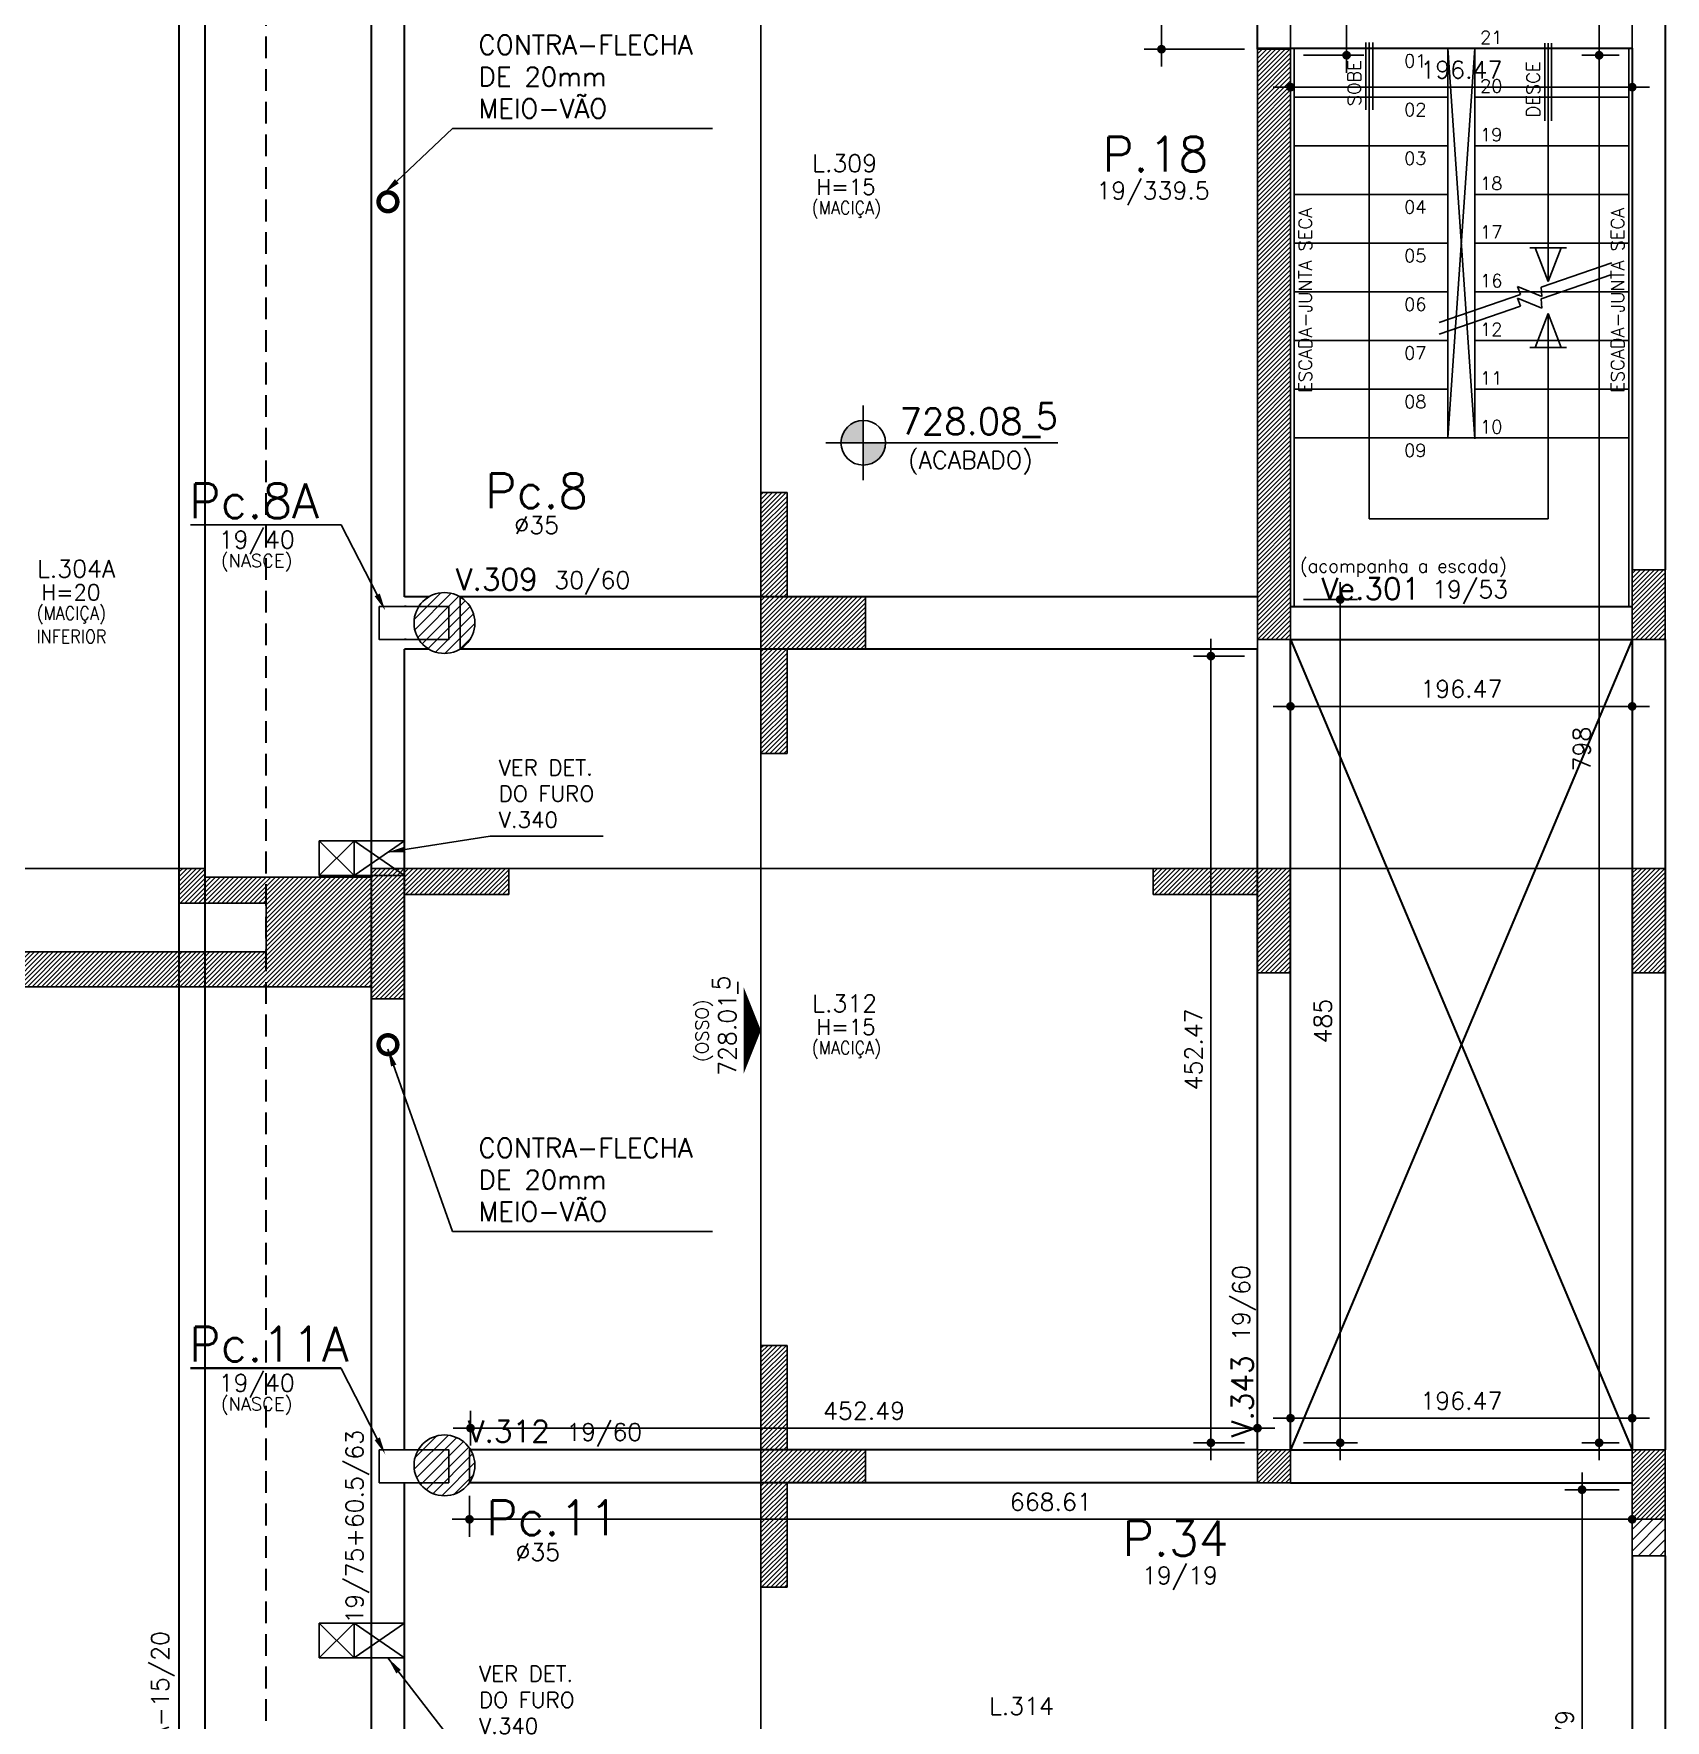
# Model space of a CAD drawing. Header units: inches. Extents: x 0 to 5940, y 0 to 4205.
# Drawn here: x 2979 to 3917, y 1955 to 2925 of the extents above; entities that cross this region are included whole.
import ezdxf
from ezdxf.enums import TextEntityAlignment as Align

# ---------------------------------------------------------------- set-up
doc = ezdxf.new("R2010")
doc.units = ezdxf.units.IN
doc.header["$LTSCALE"] = 50
doc.header["$MEASUREMENT"] = 0
doc.linetypes.add('HIDDEN', pattern=[0.375, 0.25, -0.125])
doc.layers.get('0').update_dxf_attribs({"color": 1})
for name, color, linetype in [('___HIDRAULICA', 30, 'Continuous'), ('CONTRA-FLECHA', 152, 'Continuous'), ('CORTE-FORMA', 1, 'Continuous'), ('COTA', 6, 'Continuous'), ('ESCADA', 8, 'Continuous'), ('FO-HACHURA_PILAR-CONT', 252, 'Continuous'), ('FO-HACHURA_PILAR-MORRE', 252, 'Continuous'), ('FO-TEXTO-LAJES', 152, 'Continuous'), ('FO-TEXTO-VIGAS', 3, 'Continuous'), ('NIVEL', 3, 'Continuous'), ('NIVEL-ARQUITETURA', 3, 'Continuous'), ('P-C', 1, 'Continuous'), ('P-M', 7, 'Continuous'), ('P-N', 5, 'Continuous'), ('SETAS', 8, 'Continuous'), ('TEXTO', 3, 'Continuous')]:
    doc.layers.add(name, color=color, linetype=linetype)
for name, color, linetype, lineweight in [('FO-Textos dos pilares', 3, 'Continuous', 20), ('FO-Vigas', 2, 'Continuous', 30), ('SEM LAJE', 8, 'Continuous', 30)]:
    doc.layers.add(name, color=color, linetype=linetype, lineweight=lineweight)
doc.styles.add('ROMANS', font='romans.shx')
doc.dimstyles.new('COTA_50', dxfattribs={"dimscale": 5, "dimtxt": 2, "dimasz": 1, "dimexe": 2, "dimexo": 1.5, "dimgap": 1, "dimtad": 1, "dimzin": 12, "dimdsep": 46, "dimtxsty": 'ROMANS', "dimblk1": 'COTA', "dimblk2": 'COTA', "dimsah": 1, "dimcen": -4, "dimdle": 1.5, "dimclrd": 6, "dimclre": 6, "dimclrt": 3, "dimadec": 0, "dimazin": 0, "dimtfac": 1, "dimtofl": 0, "dimtmove": 0, "dimatfit": 3, "dimldrblk": 'COTA', "dimfxl": 1, "dimtolj": 1, "dimtzin": 12, "dimarcsym": 0})
doc.dimstyles.new('NOTA', dxfattribs={"dimscale": 5, "dimtxt": 2, "dimasz": 2, "dimexe": 1.5, "dimexo": 2, "dimgap": 1, "dimtad": 1, "dimdec": 1, "dimzin": 12, "dimdsep": 46, "dimtxsty": 'ROMANS', "dimcen": 0.09, "dimclrd": 8, "dimclre": 8, "dimclrt": 3, "dimadec": 0, "dimazin": 0, "dimtfac": 1, "dimtdec": 1, "dimtofl": 0, "dimtmove": 0, "dimatfit": 3, "dimfxl": 1, "dimtolj": 1, "dimtzin": 12, "dimarcsym": 0})
pattern_1 = [(45, (-10708.8234, 9121.8574), (-1.32582521, 1.32582521), [])]
pattern_2 = [(45, (-10920.5438, 9121.8574), (-3.0935922, 3.0935922), [])]

# ---------------------------------------------------------------- blocks, each defined once
blk = doc.blocks.new('COTA')
at = {"layer": 'COTA'}
for p, q in [((0, -2), (0, 2)), ((2, 0), (-2, 0))]:
    blk.add_line(p, q, dxfattribs=at)
at = {"layer": 'COTA', "const_width": 0.5}
blk.add_lwpolyline([(-0.25, 0, 1), (0.25, 0, 1)], format="xyb", close=True, dxfattribs=at)
blk = doc.blocks.new('*D374')
at = {"color": 6, "lineweight": -2, "transparency": 16777216}
for p, q in [((3702.02, 2908.71), (3702.02, 2883.87)), ((3898.49, 2908.71), (3898.49, 2883.87)), ((3707.02, 2893.87), (3893.49, 2893.87))]:
    blk.add_line(p, q, dxfattribs=at)
at = {"layer": 'Defpoints', "color": 0, "transparency": 16777216}
for p in [(3702.02, 2916.21), (3898.49, 2916.21), (3898.49, 2893.87)]:
    blk.add_point(p, dxfattribs=at)
at = {"color": 6, "lineweight": -2, "transparency": 16777216, "xscale": 5, "yscale": 5, "zscale": 5, "rotation": 180}
blk.add_blockref('COTA', (3702.02, 2893.87), dxfattribs=at)
at = {"color": 6, "lineweight": -2, "transparency": 16777216, "xscale": 5, "yscale": 5, "zscale": 5}
blk.add_blockref('COTA', (3898.49, 2893.87), dxfattribs=at)
at = {"color": 3, "transparency": 16777216, "insert": (3800.26, 2903.87), "char_height": 10, "attachment_point": 5, "style": 'ROMANS'}
blk.add_mtext('\\A1;196.47', dxfattribs=at)
blk = doc.blocks.new('*D376')
at = {"color": 6, "lineweight": -2, "transparency": 16777216}
for p, q in [((3702.02, 2568.71), (3702.02, 2527.76)), ((3898.49, 2568.71), (3898.49, 2527.76)), ((3893.49, 2537.76), (3707.02, 2537.76))]:
    blk.add_line(p, q, dxfattribs=at)
at = {"layer": 'Defpoints', "color": 0, "transparency": 16777216}
for p in [(3702.02, 2576.21), (3898.49, 2576.21), (3702.02, 2537.76)]:
    blk.add_point(p, dxfattribs=at)
at = {"color": 6, "lineweight": -2, "transparency": 16777216, "xscale": 5, "yscale": 5, "zscale": 5, "rotation": 180}
blk.add_blockref('COTA', (3702.02, 2537.76), dxfattribs=at)
at = {"color": 6, "lineweight": -2, "transparency": 16777216, "xscale": 5, "yscale": 5, "zscale": 5}
blk.add_blockref('COTA', (3898.49, 2537.76), dxfattribs=at)
at = {"color": 3, "transparency": 16777216, "insert": (3800.26, 2547.76), "char_height": 10, "attachment_point": 5, "style": 'ROMANS'}
blk.add_mtext('\\A1;196.47', dxfattribs=at)
blk = doc.blocks.new('*D381')
at = {"color": 6, "lineweight": -2, "transparency": 16777216}
for p, q in [((3229.89, 2083.71), (3229.89, 2060.19)), ((3898.49, 2083.71), (3898.49, 2060.19)), ((3234.89, 2070.19), (3893.49, 2070.19))]:
    blk.add_line(p, q, dxfattribs=at)
at = {"layer": 'Defpoints', "color": 0, "transparency": 16777216}
for p in [(3229.89, 2091.21), (3898.49, 2091.21), (3898.49, 2070.19)]:
    blk.add_point(p, dxfattribs=at)
at = {"color": 6, "lineweight": -2, "transparency": 16777216, "xscale": 5, "yscale": 5, "zscale": 5, "rotation": 180}
blk.add_blockref('COTA', (3229.89, 2070.19), dxfattribs=at)
at = {"color": 6, "lineweight": -2, "transparency": 16777216, "xscale": 5, "yscale": 5, "zscale": 5}
blk.add_blockref('COTA', (3898.49, 2070.19), dxfattribs=at)
at = {"color": 3, "transparency": 16777216, "insert": (3564.19, 2080.19), "char_height": 10, "attachment_point": 5, "style": 'ROMANS'}
blk.add_mtext('\\A1;668.61', dxfattribs=at)
blk = doc.blocks.new('*D382')
at = {"color": 6, "lineweight": -2, "transparency": 16777216}
for p, q in [((3702.02, 2117.71), (3702.02, 2138.35)), ((3898.49, 2117.71), (3898.49, 2138.35)), ((3893.49, 2128.35), (3707.02, 2128.35))]:
    blk.add_line(p, q, dxfattribs=at)
at = {"layer": 'Defpoints', "color": 0, "transparency": 16777216}
for p in [(3702.02, 2128.35), (3702.02, 2110.21), (3898.49, 2110.21)]:
    blk.add_point(p, dxfattribs=at)
at = {"color": 6, "lineweight": -2, "transparency": 16777216, "xscale": 5, "yscale": 5, "zscale": 5, "rotation": 180}
blk.add_blockref('COTA', (3702.02, 2128.35), dxfattribs=at)
at = {"color": 6, "lineweight": -2, "transparency": 16777216, "xscale": 5, "yscale": 5, "zscale": 5}
blk.add_blockref('COTA', (3898.49, 2128.35), dxfattribs=at)
at = {"color": 3, "transparency": 16777216, "insert": (3800.26, 2138.35), "char_height": 10, "attachment_point": 5, "style": 'ROMANS'}
blk.add_mtext('\\A1;196.47', dxfattribs=at)
blk = doc.blocks.new('*D383')
at = {"color": 6, "lineweight": -2, "transparency": 16777216}
for p, q in [((3230.53, 2117.71), (3230.53, 2132.62)), ((3683.02, 2117.71), (3683.02, 2132.62)), ((3678.02, 2122.62), (3235.53, 2122.62))]:
    blk.add_line(p, q, dxfattribs=at)
at = {"layer": 'Defpoints', "color": 0, "transparency": 16777216}
for p in [(3230.53, 2122.62), (3230.53, 2110.21), (3683.02, 2110.21)]:
    blk.add_point(p, dxfattribs=at)
at = {"color": 6, "lineweight": -2, "transparency": 16777216, "xscale": 5, "yscale": 5, "zscale": 5, "rotation": 180}
blk.add_blockref('COTA', (3230.53, 2122.62), dxfattribs=at)
at = {"color": 6, "lineweight": -2, "transparency": 16777216, "xscale": 5, "yscale": 5, "zscale": 5}
blk.add_blockref('COTA', (3683.02, 2122.62), dxfattribs=at)
at = {"color": 3, "transparency": 16777216, "insert": (3456.78, 2132.62), "char_height": 10, "attachment_point": 5, "style": 'ROMANS'}
blk.add_mtext('\\A1;452.49', dxfattribs=at)
blk = doc.blocks.new('*D461')
at = {"color": 6, "lineweight": -2, "transparency": 16777216}
for p, q in [((3675.52, 3056.71), (3617.82, 3056.71)), ((3627.82, 2920.71), (3627.82, 3051.71)), ((3675.52, 2915.71), (3617.82, 2915.71))]:
    blk.add_line(p, q, dxfattribs=at)
at = {"layer": 'Defpoints', "color": 0, "transparency": 16777216}
for p in [(3627.82, 3056.71), (3683.02, 3056.71), (3683.02, 2915.71)]:
    blk.add_point(p, dxfattribs=at)
at = {"color": 6, "lineweight": -2, "transparency": 16777216, "xscale": 5, "yscale": 5, "zscale": 5}
for p, rotation in [((3627.82, 3056.71), 90), ((3627.82, 2915.71), 270)]:
    blk.add_blockref('COTA', p, dxfattribs=dict(at, rotation=rotation))
at = {"color": 3, "transparency": 16777216, "insert": (3617.82, 2986.21), "char_height": 10, "attachment_point": 5, "rotation": 90, "style": 'ROMANS'}
blk.add_mtext('\\A1;141', dxfattribs=at)
blk = doc.blocks.new('*D463')
at = {"color": 6, "lineweight": -2, "transparency": 16777216}
for p, q in [((3675.52, 2566.67), (3646.23, 2566.67)), ((3656.23, 2119.21), (3656.23, 2561.67)), ((3675.52, 2114.21), (3646.23, 2114.21))]:
    blk.add_line(p, q, dxfattribs=at)
at = {"layer": 'Defpoints', "color": 0, "transparency": 16777216}
for p in [(3656.23, 2566.67), (3683.02, 2566.67), (3683.02, 2114.21)]:
    blk.add_point(p, dxfattribs=at)
at = {"color": 6, "lineweight": -2, "transparency": 16777216, "xscale": 5, "yscale": 5, "zscale": 5}
for p, rotation in [((3656.23, 2566.67), 90), ((3656.23, 2114.21), 270)]:
    blk.add_blockref('COTA', p, dxfattribs=dict(at, rotation=rotation))
at = {"color": 3, "transparency": 16777216, "insert": (3646.23, 2340.44), "char_height": 10, "attachment_point": 5, "rotation": 90, "style": 'ROMANS'}
blk.add_mtext('\\A1;452.47', dxfattribs=at)
blk = doc.blocks.new('*D464')
at = {"color": 6, "lineweight": -2, "transparency": 16777216}
for p, q in [((3709.52, 2599.21), (3740.6, 2599.21)), ((3730.6, 2119.21), (3730.6, 2594.21)), ((3709.52, 2114.21), (3740.6, 2114.21))]:
    blk.add_line(p, q, dxfattribs=at)
at = {"layer": 'Defpoints', "color": 0, "transparency": 16777216}
for p in [(3702.02, 2599.21), (3730.6, 2599.21), (3702.02, 2114.21)]:
    blk.add_point(p, dxfattribs=at)
at = {"color": 6, "lineweight": -2, "transparency": 16777216, "xscale": 5, "yscale": 5, "zscale": 5}
for p, rotation in [((3730.6, 2599.21), 90), ((3730.6, 2114.21), 270)]:
    blk.add_blockref('COTA', p, dxfattribs=dict(at, rotation=rotation))
at = {"color": 3, "transparency": 16777216, "insert": (3720.6, 2356.71), "char_height": 10, "attachment_point": 5, "rotation": 90, "style": 'ROMANS'}
blk.add_mtext('\\A1;485', dxfattribs=at)
blk = doc.blocks.new('*D465')
at = {"color": 6, "lineweight": -2, "transparency": 16777216}
for p, q in [((3709.52, 3047.21), (3744.25, 3047.21)), ((3734.25, 2917.21), (3734.25, 3042.21)), ((3709.52, 2912.21), (3744.25, 2912.21))]:
    blk.add_line(p, q, dxfattribs=at)
at = {"layer": 'Defpoints', "color": 0, "transparency": 16777216}
for p in [(3702.02, 3047.21), (3734.25, 3047.21), (3702.02, 2912.21)]:
    blk.add_point(p, dxfattribs=at)
at = {"color": 6, "lineweight": -2, "transparency": 16777216, "xscale": 5, "yscale": 5, "zscale": 5}
for p, rotation in [((3734.25, 3047.21), 90), ((3734.25, 2912.21), 270)]:
    blk.add_blockref('COTA', p, dxfattribs=dict(at, rotation=rotation))
at = {"color": 3, "transparency": 16777216, "insert": (3724.25, 2979.71), "char_height": 10, "attachment_point": 5, "rotation": 90, "style": 'ROMANS'}
blk.add_mtext('\\A1;135', dxfattribs=at)
blk = doc.blocks.new('*D472')
at = {"color": 6, "lineweight": -2, "transparency": 16777216}
for p, q in [((3890.99, 3047.21), (3869.47, 3047.21)), ((3879.47, 3042.21), (3879.47, 2917.21)), ((3890.99, 2912.21), (3869.47, 2912.21))]:
    blk.add_line(p, q, dxfattribs=at)
at = {"layer": 'Defpoints', "color": 0, "transparency": 16777216}
for p in [(3898.49, 3047.21), (3879.47, 2912.21), (3898.49, 2912.21)]:
    blk.add_point(p, dxfattribs=at)
at = {"color": 6, "lineweight": -2, "transparency": 16777216, "xscale": 5, "yscale": 5, "zscale": 5}
for p, rotation in [((3879.47, 3047.21), 90), ((3879.47, 2912.21), 270)]:
    blk.add_blockref('COTA', p, dxfattribs=dict(at, rotation=rotation))
at = {"color": 3, "transparency": 16777216, "insert": (3869.47, 2979.71), "char_height": 10, "attachment_point": 5, "rotation": 90, "style": 'ROMANS'}
blk.add_mtext('\\A1;135', dxfattribs=at)
blk = doc.blocks.new('*D473')
at = {"color": 6, "lineweight": -2, "transparency": 16777216}
for p, q in [((3890.99, 2912.21), (3869.47, 2912.21)), ((3879.47, 2907.21), (3879.47, 2119.21)), ((3890.99, 2114.21), (3869.47, 2114.21))]:
    blk.add_line(p, q, dxfattribs=at)
at = {"layer": 'Defpoints', "color": 0, "transparency": 16777216}
for p in [(3898.49, 2912.21), (3879.47, 2114.21), (3898.49, 2114.21)]:
    blk.add_point(p, dxfattribs=at)
at = {"color": 6, "lineweight": -2, "transparency": 16777216, "xscale": 5, "yscale": 5, "zscale": 5}
for p, rotation in [((3879.47, 2912.21), 90), ((3879.47, 2114.21), 270)]:
    blk.add_blockref('COTA', p, dxfattribs=dict(at, rotation=rotation))
at = {"color": 3, "transparency": 16777216, "insert": (3869.47, 2513.21), "char_height": 10, "attachment_point": 5, "rotation": 90, "style": 'ROMANS'}
blk.add_mtext('\\A1;798', dxfattribs=at)
blk = doc.blocks.new('*D474')
at = {"color": 6, "lineweight": -2, "transparency": 16777216}
for p, q in [((3890.99, 2087.21), (3859.65, 2087.21)), ((3869.65, 2082.21), (3869.65, 1813.21)), ((3890.99, 1808.21), (3859.65, 1808.21))]:
    blk.add_line(p, q, dxfattribs=at)
at = {"layer": 'Defpoints', "color": 0, "transparency": 16777216}
for p in [(3898.49, 2087.21), (3869.65, 1808.21), (3898.49, 1808.21)]:
    blk.add_point(p, dxfattribs=at)
at = {"color": 6, "lineweight": -2, "transparency": 16777216, "xscale": 5, "yscale": 5, "zscale": 5}
for p, rotation in [((3869.65, 2087.21), 90), ((3869.65, 1808.21), 270)]:
    blk.add_blockref('COTA', p, dxfattribs=dict(at, rotation=rotation))
at = {"color": 3, "transparency": 16777216, "insert": (3859.65, 1947.71), "char_height": 10, "attachment_point": 5, "rotation": 90, "style": 'ROMANS'}
blk.add_mtext('\\A1;279', dxfattribs=at)

msp = doc.modelspace()

# ---------------------------------------------------------------- hatches: boundary and pattern name
at = {"layer": 'CORTE-FORMA'}
h = msp.add_hatch(dxfattribs=at)
h.set_pattern_fill('ANSI31', color=70, scale=15)
h.set_pattern_definition(pattern_1)
h.paths.add_polyline_path([(3412.533, 2570.672), (3412.533, 2510.672), (3397.533, 2510.672), (3397.533, 2660.672), (3412.533, 2660.672), (3412.533, 2600.672), (3457.533, 2600.672), (3457.533, 2570.672)])
h = msp.add_hatch(dxfattribs=at)
h.set_pattern_fill('ANSI31', color=70, scale=15)
h.paths.add_polyline_path([(3173.524, 2369.516), (3173.524, 2376.516), (2935.025, 2376.516), (2935.025, 2396.516), (3113.024, 2396.516), (3113.024, 2424.516), (3100.024, 2424.516), (3063.024, 2424.516), (3063.024, 2444.516), (3078.024, 2444.516), (3078.024, 2439.516), (3083.024, 2439.516), (3173.524, 2439.516), (3173.524, 2444.516), (3252.524, 2444.516), (3252.524, 2429.516), (3192.524, 2429.516), (3192.524, 2369.516)])
h = msp.add_hatch(dxfattribs=at)
h.set_pattern_fill('ANSI31', color=70, scale=15)
h.set_pattern_definition(pattern_1)
h.paths.add_polyline_path([(3702.024, 2384.516), (3702.024, 2444.516), (3623.024, 2444.516), (3623.024, 2429.516), (3683.024, 2429.516), (3683.024, 2384.516)])
h = msp.add_hatch(dxfattribs=at)
h.set_pattern_fill('ANSI31', color=70, scale=15)
h.set_pattern_definition(pattern_1)
h.paths.add_polyline_path([(3917.491, 2444.516), (3917.491, 2384.516), (3898.491, 2384.516), (3898.491, 2444.516)])
h = msp.add_hatch(dxfattribs=at)
h.set_pattern_fill('ANSI31', color=70, scale=15)
h.set_pattern_definition(pattern_1)
h.paths.add_polyline_path([(3412.533, 2091.207), (3457.533, 2091.207), (3457.533, 2110.207), (3412.533, 2110.207), (3412.533, 2170.207), (3397.533, 2170.207), (3397.533, 2031.207), (3412.533, 2031.207)])
at = {"layer": 'FO-HACHURA_PILAR-CONT'}
h = msp.add_hatch(dxfattribs=at)
h.set_pattern_fill('ANSI31', color=256, scale=15)
h.set_pattern_definition(pattern_1)
h.paths.add_polyline_path([(3702.024, 2915.707), (3692.524, 2915.707), (3683.024, 2915.707), (3683.024, 2745.957), (3683.024, 2576.207), (3692.524, 2576.207), (3702.024, 2576.207), (3702.024, 2745.957)])
h = msp.add_hatch(dxfattribs=at)
h.set_pattern_fill('ANSI31', color=256, scale=15)
h.set_pattern_definition(pattern_1)
h.paths.add_polyline_path([(3917.491, 2616.207), (3907.991, 2616.207), (3898.491, 2616.207), (3898.491, 2596.207), (3898.491, 2576.207), (3907.991, 2576.207), (3917.491, 2576.207), (3917.491, 2596.207)])
h = msp.add_hatch(dxfattribs=at)
h.set_pattern_fill('ANSI31', color=256, scale=15)
h.set_pattern_definition(pattern_1)
h.paths.add_polyline_path([(3702.024, 2091.207), (3702.024, 2110.207), (3683.024, 2110.207), (3683.024, 2091.207)])
h = msp.add_hatch(dxfattribs=at)
h.set_pattern_fill('ANSI31', color=256, scale=15)
h.set_pattern_definition(pattern_1)
h.paths.add_polyline_path([(3917.491, 2070.207), (3917.491, 2110.207), (3898.491, 2110.207), (3898.491, 2070.207)])
at = {"layer": 'FO-HACHURA_PILAR-MORRE'}
h = msp.add_hatch(dxfattribs=at)
h.set_pattern_fill('ANSI31', color=256, scale=35)
h.set_pattern_definition(pattern_2)
edge = h.paths.add_edge_path()
edge.add_ellipse((3215.524, 2585.707), major_axis=(17.5, 0), ratio=1, start_angle=0, end_angle=360)
h = msp.add_hatch(dxfattribs=at)
h.set_pattern_fill('ANSI31', color=256, scale=35)
h.set_pattern_definition(pattern_2)
edge = h.paths.add_edge_path()
edge.add_ellipse((3215.524, 2101.207), major_axis=(17.5, 0), ratio=1, start_angle=0, end_angle=360)
h = msp.add_hatch(dxfattribs=at)
h.set_pattern_fill('ANSI31', color=256, scale=35)
h.set_pattern_definition([(45, (-10928.0438, 9121.8574), (-3.0935922, 3.0935922), [])])
h.paths.add_polyline_path([(3917.491, 2049.207), (3917.491, 2070.207), (3898.491, 2070.207), (3898.491, 2049.207)])
at = {"layer": 'NIVEL-ARQUITETURA'}
h = msp.add_hatch(color=1, dxfattribs=at)
h.paths.add_polyline_path([(3468.188, 2684.418), (3469.164, 2689.326), (3456.339, 2689.326), (3456.339, 2680.397), (3461.659, 2677.752), (3465.408, 2680.258)])
h.paths.add_polyline_path([(3456.339, 2680.397), (3456.339, 2676.501), (3461.247, 2677.477), (3461.659, 2677.752)])
h.paths.add_polyline_path([(3456.339, 2702.151), (3451.431, 2701.175), (3447.27, 2698.395), (3444.49, 2694.234), (3443.514, 2689.326), (3456.339, 2689.326)])

# ---------------------------------------------------------------- linework, layer by layer
for points in [[(3683.024, 2916.207), (3702.024, 2916.207), (3702.024, 3047.207), (3683.024, 3047.207)], [(3702.024, 2916.207), (3898.491, 2916.207), (3898.491, 2935.207), (3702.024, 2935.207)], [(3224.48, 2570.672), (3683.024, 2570.672), (3683.024, 2600.672), (3224.48, 2600.672)], [(3702.024, 2576.207), (3898.491, 2576.207), (3898.491, 2595.207), (3702.024, 2595.207)], [(3683.024, 2576.207), (3702.024, 2576.207), (3702.024, 2110.207), (3683.024, 2110.207)], [(3229.886, 2091.207), (3898.491, 2091.207), (3898.491, 2110.207), (3229.886, 2110.207)]]:
    msp.add_lwpolyline(points, close=True)
at = {"layer": '___HIDRAULICA'}
for p, q in [((3143.524, 2440.457), (3143.524, 2460.457)), ((3143.524, 2460.457), (3163.524, 2460.457)), ((3163.524, 2460.457), (3163.524, 2440.457)), ((3163.524, 2460.457), (3163.524, 2440.457)), ((3163.524, 2460.457), (3192.524, 2460.457)), ((3163.524, 2440.457), (3163.524, 2460.457)), ((3192.524, 2440.457), (3192.524, 2460.457)), ((3192.524, 2440.457), (3192.524, 2460.457)), ((3192.524, 2460.457), (3192.524, 2440.457)), ((3192.524, 2460.457), (3192.524, 2460.457)), ((3163.524, 2440.457), (3143.524, 2440.457)), ((3192.524, 2440.457), (3163.524, 2440.457)), ((3192.524, 2440.457), (3192.524, 2440.457)), ((3143.524, 2010.457), (3163.524, 2010.457)), ((3143.524, 1990.457), (3143.524, 2010.457)), ((3163.524, 2010.457), (3163.524, 1990.457)), ((3163.524, 2010.457), (3192.524, 2010.457)), ((3163.524, 1990.457), (3163.524, 2010.457)), ((3192.524, 1990.457), (3192.524, 2010.457)), ((3192.524, 1990.457), (3192.524, 2010.457)), ((3192.524, 2010.457), (3192.524, 1990.457)), ((3192.524, 2010.457), (3192.524, 2010.457)), ((3163.524, 1990.457), (3143.524, 1990.457)), ((3192.524, 1990.457), (3163.524, 1990.457)), ((3192.524, 1990.457), (3192.524, 1990.457))]:
    msp.add_line(p, q, dxfattribs=at)
at = {"layer": '___HIDRAULICA', "color": 252}
for p, q in [((3143.524, 2460.457), (3163.524, 2440.457)), ((3163.524, 2460.457), (3143.524, 2440.457)), ((3163.524, 2460.457), (3192.524, 2440.457)), ((3192.524, 2460.457), (3163.524, 2440.457)), ((3143.524, 2010.457), (3163.524, 1990.457)), ((3163.524, 2010.457), (3143.524, 1990.457)), ((3163.524, 2010.457), (3192.524, 1990.457)), ((3192.524, 2010.457), (3163.524, 1990.457))]:
    msp.add_line(p, q, dxfattribs=at)
at = {"layer": 'CONTRA-FLECHA', "linetype": 'Continuous', "const_width": 2.56}
for points in [[(3179.206, 2824.121, 1), (3186.843, 2831.758, 1)], [(3179.206, 2339.371, 1), (3186.843, 2347.008, 1)]]:
    msp.add_lwpolyline(points, format="xyb", close=True, dxfattribs=at)
at = {"layer": 'CORTE-FORMA', "color": 8}
for p, q in [((3397.533, 3000.707), (3397.533, 2660.672)), ((3397.533, 2510.672), (3397.533, 2170.207)), ((2397.491, 2444.516), (3076.024, 2444.516)), ((3252.524, 2444.516), (3623.024, 2444.516)), ((3702.024, 2444.516), (3898.491, 2444.516)), ((3397.533, 2031.207), (3397.533, 1864.207))]:
    msp.add_line(p, q, dxfattribs=at)
at = {"layer": 'CORTE-FORMA', "color": 70}
for p, q in [((3412.533, 2660.672), (3397.533, 2660.672)), ((3412.533, 2510.672), (3397.533, 2510.672)), ((3252.524, 2429.516), (3252.524, 2444.516)), ((3623.024, 2429.516), (3623.024, 2444.516)), ((3412.533, 2170.207), (3397.533, 2170.207)), ((3412.533, 2031.207), (3397.533, 2031.207))]:
    msp.add_line(p, q, dxfattribs=at)
at = {"layer": 'CORTE-FORMA'}
for p, q in [((3397.533, 2660.672), (3397.533, 2510.672)), ((3412.533, 2660.672), (3412.533, 2600.672)), ((3412.533, 2600.672), (3457.533, 2600.672)), ((3457.533, 2600.672), (3457.533, 2570.672)), ((3412.533, 2570.672), (3412.533, 2510.672)), ((3457.533, 2570.672), (3412.533, 2570.672)), ((3063.024, 2444.516), (3063.024, 2424.516)), ((3078.024, 2444.516), (3063.024, 2444.516)), ((3078.024, 2439.516), (3078.024, 2444.516)), ((3252.524, 2444.516), (3173.524, 2444.516)), ((3173.524, 2444.516), (3173.524, 2439.516)), ((3623.024, 2444.516), (3702.024, 2444.516)), ((3702.024, 2384.516), (3702.024, 2444.516)), ((3898.491, 2444.516), (3917.491, 2444.516)), ((3898.491, 2444.516), (3898.491, 2384.516)), ((3917.491, 2444.516), (3917.491, 2384.516)), ((3173.524, 2439.516), (3078.024, 2439.516)), ((3252.524, 2429.516), (3192.524, 2429.516)), ((3192.524, 2429.516), (3192.524, 2369.516)), ((3623.024, 2429.516), (3683.024, 2429.516)), ((3683.024, 2384.516), (3683.024, 2429.516)), ((3113.024, 2424.516), (3063.024, 2424.516)), ((3113.024, 2424.516), (3113.024, 2396.516)), ((2935.025, 2396.516), (3113.024, 2396.516)), ((2935.025, 2376.516), (3173.524, 2376.516)), ((3173.524, 2376.516), (3173.524, 2369.516)), ((3683.024, 2384.516), (3702.024, 2384.516)), ((3898.491, 2384.516), (3917.491, 2384.516)), ((3192.524, 2369.516), (3173.524, 2369.516)), ((3397.533, 2170.207), (3397.533, 2031.207)), ((3412.533, 2170.207), (3412.533, 2110.207)), ((3412.533, 2110.207), (3457.533, 2110.207)), ((3457.533, 2110.207), (3457.533, 2091.207)), ((3412.533, 2091.207), (3412.533, 2031.207)), ((3412.533, 2091.207), (3457.533, 2091.207))]:
    msp.add_line(p, q, dxfattribs=at)
at = {"layer": 'COTA', "color": 8}
for p, q in [((3069.505, 2642.197), (3156.183, 2642.197)), ((3176.891, 2601.859), (3156.183, 2642.197)), ((3069.505, 2157.232), (3156.183, 2157.232)), ((3069.505, 2156.865), (3156.183, 2156.865)), ((3176.891, 2116.526), (3156.183, 2156.865))]:
    msp.add_line(p, q, dxfattribs=at)
for points in [[(3175.408, 2601.098), (3181.458, 2592.962), (3178.374, 2602.62)], [(3175.408, 2115.765), (3181.458, 2107.63), (3178.374, 2117.288)]]:
    msp.add_solid(points, dxfattribs=at)
at = {"layer": 'ESCADA'}
for p, q in [((3704.024, 2595.207), (3704.024, 2916.207)), ((3792.508, 2916.207), (3792.508, 2692.207)), ((3808.024, 2916.207), (3792.508, 2692.207)), ((3792.508, 2916.207), (3808.024, 2691.707)), ((3808.024, 2916.207), (3808.024, 2691.707)), ((3896.491, 2916.207), (3896.491, 2595.207)), ((3704.024, 2888.207), (3792.524, 2888.207)), ((3808.024, 2888.207), (3896.491, 2888.207)), ((3704.024, 2860.207), (3792.524, 2860.207)), ((3808.024, 2860.207), (3896.491, 2860.207)), ((3704.024, 2832.207), (3792.524, 2832.207)), ((3808.024, 2832.207), (3896.491, 2832.207)), ((3704.024, 2804.207), (3792.524, 2804.207)), ((3808.024, 2804.207), (3896.491, 2804.207)), ((3846.221, 2778.757), (3886.834, 2792.774)), ((3846.221, 2772.062), (3886.834, 2786.079)), ((3704.024, 2776.207), (3792.524, 2776.207)), ((3787.432, 2758.468), (3834.326, 2774.652)), ((3808.024, 2776.207), (3896.491, 2776.207)), ((3834.326, 2774.652), (3832.524, 2779.153)), ((3832.524, 2779.153), (3846.545, 2773.385)), ((3846.545, 2773.385), (3846.221, 2778.757)), ((3787.432, 2751.773), (3834.326, 2767.957)), ((3834.326, 2767.957), (3832.524, 2772.458)), ((3832.524, 2772.458), (3846.545, 2766.69)), ((3846.545, 2766.69), (3846.221, 2772.062)), ((3704.024, 2748.207), (3792.524, 2748.207)), ((3808.024, 2748.207), (3896.491, 2748.207)), ((3704.024, 2720.207), (3792.524, 2720.207)), ((3808.024, 2720.207), (3896.491, 2720.207)), ((3704.024, 2692.207), (3896.491, 2692.207))]:
    msp.add_line(p, q, dxfattribs=at)
at = {"layer": 'FO-Vigas'}
for p, q in [((3173.524, 1804.207), (3173.524, 3745.189)), ((3063.024, 1816.207), (3063.024, 3741.94)), ((3078.024, 1843.172), (3078.024, 3742.166)), ((3192.524, 2600.672), (3192.524, 3060.707)), ((3683.024, 2915.707), (3683.024, 3047.207)), ((3917.491, 3047.207), (3917.491, 2616.207)), ((3702.024, 2916.207), (3898.491, 2916.207)), ((3702.024, 2915.707), (3702.024, 2916.207)), ((3898.491, 2916.207), (3898.491, 2616.207)), ((3206.453, 2600.672), (3192.524, 2600.672)), ((3683.024, 2600.672), (3224.596, 2600.672)), ((3193.44, 2595.172), (3192.524, 2595.172)), ((3702.024, 2595.207), (3898.491, 2595.207)), ((3193.446, 2576.172), (3192.524, 2576.172)), ((3192.524, 2110.207), (3192.524, 2570.672)), ((3206.568, 2570.672), (3192.524, 2570.672)), ((3683.024, 2570.672), (3224.48, 2570.672)), ((3683.024, 2110.207), (3683.024, 2570.672)), ((3702.024, 2110.207), (3702.024, 2576.207)), ((3702.024, 2576.207), (3898.491, 2576.207)), ((3898.491, 2576.207), (3898.491, 2110.207)), ((3917.491, 2576.207), (3917.491, 2110.207)), ((3683.024, 2110.207), (3230.533, 2110.207)), ((3702.024, 2110.207), (3898.491, 2110.207)), ((3192.524, 1804.207), (3192.524, 2091.207)), ((3683.024, 2091.207), (3229.886, 2091.207)), ((3702.024, 2091.207), (3898.491, 2091.207)), ((3898.491, 2049.207), (3898.491, 1804.207)), ((3917.491, 2049.207), (3917.491, 1804.207))]:
    msp.add_line(p, q, dxfattribs=at)
at = {"layer": 'FO-Vigas', "linetype": 'HIDDEN'}
msp.add_line((3113.024, 1804.207), (3113.024, 3742.505), dxfattribs=at)
at = {"layer": 'NIVEL', "color": 1}
msp.add_lwpolyline([(3397.533, 2351.373, 0, 50, 0), (3387.533, 2351.373, 50, 50, 0)], format="xyseb", dxfattribs=at)
at = {"layer": 'NIVEL-ARQUITETURA', "color": 1}
for p, q in [((3456.339, 2710.869), (3456.339, 2667.784)), ((3434.797, 2689.326), (3568.212, 2689.326))]:
    msp.add_line(p, q, dxfattribs=at)
msp.add_circle((3456.339, 2689.326), 12.825, dxfattribs=at)
at = {"layer": 'P-C'}
for p, q in [((3702.024, 2110.207), (3683.024, 2110.207)), ((3683.024, 2110.207), (3683.024, 2091.207)), ((3702.024, 2110.207), (3702.024, 2110.207)), ((3702.024, 2091.207), (3702.024, 2110.207)), ((3917.491, 2110.207), (3898.491, 2110.207)), ((3898.491, 2110.207), (3898.491, 2070.207)), ((3917.491, 2110.207), (3917.491, 2110.207)), ((3917.491, 2070.207), (3917.491, 2110.207)), ((3702.024, 2091.207), (3683.024, 2091.207)), ((3917.491, 2070.207), (3898.491, 2070.207))]:
    msp.add_line(p, q, dxfattribs=at)
for points in [[(3702.024, 2915.707), (3692.524, 2915.707), (3683.024, 2915.707), (3683.024, 2745.957), (3683.024, 2576.207), (3692.524, 2576.207), (3702.024, 2576.207), (3702.024, 2745.957), (3702.024, 2915.707)], [(3917.491, 2616.207), (3907.991, 2616.207), (3898.491, 2616.207), (3898.491, 2596.207), (3898.491, 2576.207), (3907.991, 2576.207), (3917.491, 2576.207), (3917.491, 2596.207), (3917.491, 2616.207)]]:
    msp.add_lwpolyline(points, close=True, dxfattribs=at)
at = {"layer": 'P-M'}
for p, q in [((3898.491, 2070.207), (3898.491, 2049.207)), ((3917.491, 2049.207), (3917.491, 2070.207)), ((3898.491, 2049.207), (3917.491, 2049.207))]:
    msp.add_line(p, q, dxfattribs=at)
for centre in [(3215.524, 2585.707), (3215.524, 2101.207)]:
    msp.add_circle(centre, 17.5, dxfattribs=at)
at = {"layer": 'P-N'}
for points in [[(3178.024, 2595.172), (3178.024, 2585.672), (3178.024, 2576.172), (3198.024, 2576.172), (3218.024, 2576.172), (3218.024, 2585.672), (3218.024, 2595.172), (3198.024, 2595.172), (3178.024, 2595.172)], [(3178.024, 2110.207), (3178.024, 2100.707), (3178.024, 2091.207), (3198.024, 2091.207), (3218.024, 2091.207), (3218.024, 2100.707), (3218.024, 2110.207), (3198.024, 2110.207), (3178.024, 2110.207)]]:
    msp.add_lwpolyline(points, close=True, dxfattribs=at)
at = {"layer": 'SEM LAJE'}
for p, q in [((3898.491, 2576.207), (3702.024, 2110.207)), ((3702.024, 2576.207), (3898.491, 2110.207))]:
    msp.add_line(p, q, dxfattribs=at)
at = {"layer": 'TEXTO', "color": 8}
for p, q in [((3745.266, 2919.641), (3745.266, 2880.82)), ((3747.266, 2645.678), (3747.266, 2919.641)), ((3749.266, 2919.641), (3749.266, 2880.82)), ((3848.156, 2919.158), (3848.156, 2874.477)), ((3850.156, 2919.158), (3850.156, 2782.037)), ((3852.156, 2919.158), (3852.156, 2874.477)), ((3860.656, 2801.551), (3839.656, 2801.551)), ((3850.156, 2782.037), (3842.656, 2801.551)), ((3857.656, 2801.551), (3850.156, 2782.037)), ((3850.156, 2763.703), (3842.656, 2744.189)), ((3850.156, 2763.703), (3850.156, 2645.678)), ((3857.656, 2744.189), (3850.156, 2763.703)), ((3860.656, 2744.189), (3839.656, 2744.189)), ((3850.156, 2645.678), (3747.266, 2645.678))]:
    msp.add_line(p, q, dxfattribs=at)

# ---------------------------------------------------------------- texts
at = {"color": 3, "char_height": 9, "attachment_point": 4, "style": 'ROMANS'}
for insert in [(3246.798, 2487.504), (3235.511, 1966.367)]:
    msp.add_mtext('{\\C4;VER DET. \\PDO FURO\\PV.340}', dxfattribs=dict(at, insert=insert))
at = {"layer": 'CONTRA-FLECHA', "char_height": 11, "attachment_point": 4, "style": 'ROMANS'}
for insert in [(3235.109, 2899.916), (3235.109, 2265.535)]:
    msp.add_mtext('{\\Fromans.shx;CONTRA-FLECHA\\PDE 20mm\\PMEIO-VÃO}', dxfattribs=dict(at, insert=insert))
at = {"layer": 'FO-TEXTO-LAJES', "style": 'ROMANS'}
for s, p in [('L.309', (3427.029, 2845.093)), ('L.304A', (2981.305, 2611.91)), ('L.312', (3427.029, 2361.923)), ('L.314', (3528.723, 1957.79))]:
    msp.add_text(s, height=10, dxfattribs=at).set_placement(p)
at = {"layer": 'FO-TEXTO-LAJES', "color": 3, "style": 'ROMANS'}
for s, p in [('H=15', (3429.456, 2832.012)), ('H=20', (2983.732, 2598.829)), ('H=15', (3429.456, 2348.842))]:
    msp.add_text(s, height=9, dxfattribs=at).set_placement(p)
at = {"layer": 'FO-TEXTO-LAJES', "color": 4, "style": 'ROMANS', "width": 0.9}
for s, p in [('(MACIÇA)', (3426.71, 2820.794)), ('(MACIÇA)', (2980.987, 2587.611)), ('INFERIOR', (2980.987, 2574.192)), ('(MACIÇA)', (3426.71, 2337.624))]:
    msp.add_text(s, height=7.5, dxfattribs=at).set_placement(p)
at = {"layer": 'FO-TEXTO-VIGAS', "color": 1, "style": 'ROMANS'}
for s, p in [('V.309', (3222.049, 2604.55)), ('Ve.301', (3719.863, 2599.224)), ('V.312', (3228.919, 2114.553))]:
    msp.add_text(s, height=12.5, dxfattribs=at).set_placement(p)
at = {"layer": 'FO-TEXTO-VIGAS', "style": 'ROMANS'}
for s, p in [('30/60', (3278.657, 2605.37)), ('19/53', (3783.457, 2600.045)), ('19/60', (3285.526, 2115.373))]:
    msp.add_text(s, height=10, dxfattribs=at).set_placement(p)
for s, p in [('19/60', (3678.661, 2172.768)), ('19/75+60.5/63', (3168.819, 2010.198)), ('ABA-15/20', (3057.049, 1926.654))]:
    msp.add_text(s, height=10, rotation=90, dxfattribs=at).set_placement(p)
at = {"layer": 'FO-TEXTO-VIGAS', "color": 1, "style": 'ROMANS'}
msp.add_text('V.343', height=12.5, rotation=90, dxfattribs=at).set_placement((3680.493, 2117.383))
at = {"layer": 'FO-Textos dos pilares', "color": 1, "style": 'ROMANS'}
for s, p in [('P.18', (3593.841, 2845.364)), ('Pc.8', (3238.99, 2651.678)), ('Pc.8A', (3068.818, 2645.935)), ('Pc.11A', (3068.818, 2160.969)), ('Pc.11', (3239.618, 2061.02)), ('P.34', (3605.488, 2049.254))]:
    msp.add_text(s, height=20, dxfattribs=at).set_placement(p)
at = {"layer": 'FO-Textos dos pilares', "color": 3, "style": 'ROMANS'}
for s, p in [('19/339.5', (3590.406, 2829.422)), ('19/40', (3085.75, 2628.637)), ('%%C35', (3255.711, 2636.986)), ('19/40', (3085.75, 2143.671)), ('%%C35', (3256.339, 2046.328)), ('19/19', (3616.575, 2032.959))]:
    msp.add_text(s, height=10, dxfattribs=at).set_placement(p)
at = {"layer": 'FO-Textos dos pilares', "color": 4, "style": 'ROMANS'}
for p in [(3086.901, 2617.776), (3086.901, 2132.811)]:
    msp.add_text('(NASCE)', height=7.5, dxfattribs=at).set_placement(p)
at = {"layer": 'NIVEL', "color": 3, "style": 'ROMANS'}
for s, p in [('5', (3379.639, 2378.667)), ('728.01_', (3383.18, 2352.261))]:
    msp.add_text(s, height=10, rotation=90, dxfattribs=at).set_placement(p, align=Align.CENTER)
at = {"layer": 'NIVEL', "color": 4, "style": 'ROMANS'}
msp.add_text('(OSSO)', height=7.5, rotation=90, dxfattribs=at).set_placement((3367.376, 2351.269), align=Align.CENTER)
at = {"layer": 'NIVEL-ARQUITETURA', "color": 1, "style": 'ROMANS'}
for s, p in [('728.08_', (3477.194, 2694.185)), ('5', (3555.449, 2697.205))]:
    msp.add_text(s, height=15, dxfattribs=at).set_placement(p)
at = {"layer": 'NIVEL-ARQUITETURA', "color": 3, "style": 'ROMANS'}
msp.add_text('(ACABADO)', height=10, dxfattribs=at).set_placement((3517.953, 2674.448), align=Align.CENTER)
at = {"layer": 'TEXTO', "color": 4, "style": 'ROMANS'}
for s, p in [('21', (3811.003, 2918.714)), ('01', (3767.332, 2905.233)), ('20', (3811.003, 2890.773)), ('02', (3767.332, 2877.233)), ('19', (3811.003, 2862.773)), ('03', (3767.332, 2849.233)), ('18', (3811.003, 2834.773)), ('04', (3767.332, 2821.233)), ('17', (3811.003, 2806.773)), ('05', (3767.332, 2793.233)), ('16', (3811.003, 2778.773)), ('06', (3767.332, 2765.233)), ('12', (3811.003, 2750.773)), ('07', (3767.332, 2737.233)), ('11', (3811.003, 2722.773)), ('08', (3767.332, 2709.233)), ('10', (3811.003, 2694.773)), ('09', (3767.332, 2681.233)), ('(acompanha a escada)', (3707.35, 2614.776))]:
    msp.add_text(s, height=7.5, dxfattribs=at).set_placement(p)
for s, p in [('SOBE', (3742.392, 2883.034)), ('DESCE', (3845.281, 2876.549)), ('ESCADA-JUNTA SECA', (3714.222, 2718.169)), ('ESCADA-JUNTA SECA', (3893.811, 2718.169))]:
    msp.add_text(s, height=7.5, rotation=90, dxfattribs=at).set_placement(p)

# ---------------------------------------------------------------- dimensions: what is measured, and where the dimension line sits
for base, p1, p2, picture, middle in [((3627.821, 3056.707), (3683.024, 2915.707), (3683.024, 3056.707), '*D461', (3617.821, 2986.207)), ((3734.248, 3047.207), (3702.024, 2912.207), (3702.024, 3047.207), '*D465', (3724.248, 2979.707)), ((3879.467, 2912.207), (3898.491, 3047.207), (3898.491, 2912.207), '*D472', (3869.467, 2979.707)), ((3730.603, 2599.207), (3702.024, 2114.207), (3702.024, 2599.207), '*D464', (3720.603, 2356.707)), ((3656.2277, 2566.6723), (3683.0244, 2114.2069), (3683.0244, 2566.6723), '*D463', (3646.2277, 2340.4396)), ((3869.655, 1808.207), (3898.491, 2087.207), (3898.491, 1808.207), '*D474', (3859.655, 1947.707))]:
    dim = msp.add_linear_dim(base=base, p1=p1, p2=p2, angle=90, dimstyle='COTA_50')
    dim.commit()
    dim.dimension.update_dxf_attribs({"geometry": picture, "text_midpoint": middle})
dim = msp.add_linear_dim(base=(3879.467, 2114.207), p1=(3898.491, 2912.207), p2=(3898.491, 2114.207), angle=90, dimstyle='COTA_50', override={"dimtmove": 1})
dim.commit()
dim.dimension.update_dxf_attribs({"geometry": '*D473', "text_midpoint": (3869.467, 2513.207)})
for base, p1, p2, picture, middle in [((3898.491, 2893.866), (3702.024, 2916.207), (3898.491, 2916.207), '*D374', (3800.258, 2903.866)), ((3702.024, 2537.757), (3898.491, 2576.207), (3702.024, 2576.207), '*D376', (3800.258, 2547.757)), ((3702.024, 2128.349), (3898.491, 2110.207), (3702.024, 2110.207), '*D382', (3800.258, 2138.349)), ((3230.533, 2122.62), (3683.024, 2110.207), (3230.533, 2110.207), '*D383', (3456.779, 2132.62)), ((3898.491, 2070.1919), (3229.8858, 2091.2069), (3898.491, 2091.2069), '*D381', (3564.1884, 2080.1919))]:
    dim = msp.add_linear_dim(base=base, p1=p1, p2=p2, dimstyle='COTA_50')
    dim.commit()
    dim.dimension.update_dxf_attribs({"geometry": picture, "text_midpoint": middle})

# ---------------------------------------------------------------- leaders
at = {"layer": 'CONTRA-FLECHA', "color": 8, "annotation_type": 0, "has_hookline": 1, "hookline_direction": 0, "text_width": 134.619}
for points in [[(3180.882, 2832.896), (3220.109, 2870.035), (3230.109, 2870.035)], [(3183.024, 2340.604), (3220.109, 2235.654), (3230.109, 2235.654)]]:
    msp.add_leader(points, dimstyle='NOTA', dxfattribs=at)
at = {"layer": 'SETAS', "annotation_type": 0, "has_hookline": 1, "hookline_direction": 0, "text_width": 60}
for points in [[(3183.024, 2453.905), (3241.798, 2463.004)], [(3183.024, 1990.457), (3220.511, 1941.867), (3230.511, 1941.867)]]:
    msp.add_leader(points, dimstyle='NOTA', dxfattribs=at)

doc.saveas('drawing.dxf')
